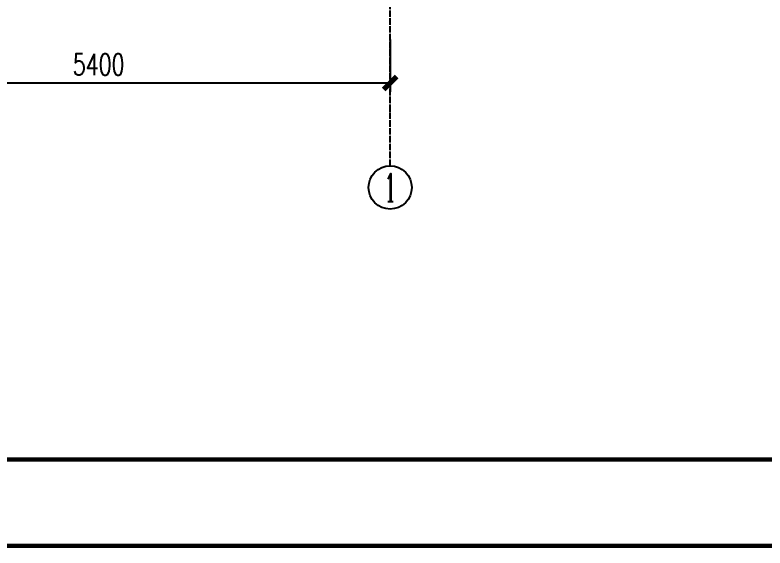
# Model space of a CAD drawing. Extents: x -202236 to 1002404, y -663931 to 1550022.
# Drawn here: x -117708 to -110763, y -357464 to -352528 of the extents above; entities that cross this region are included whole.
import ezdxf
from ezdxf.enums import TextEntityAlignment as Align

# ---------------------------------------------------------------- set-up
doc = ezdxf.new("R2010")
doc.units = 0
doc.linetypes.add('DOTE', pattern=[2.4200000000000004, 2, -0.2, 0.02, -0.2])
for name, color, linetype in [('0-cxFrame', 155, 'Continuous'), ('A-AXIS-D', 1, 'Continuous'), ('A-AXIS-DOTE', 14, 'DOTE'), ('DIM', 173, 'Continuous'), ('PUB_TEXT', 7, 'Continuous')]:
    doc.layers.add(name, color=color, linetype=linetype)
doc.layers.add('0-cxText', color=131, linetype='Continuous', lineweight=25)
doc.styles.add('_TCH_AXIS', font='COMPLEX', dxfattribs={"bigfont": 'GBCBIG'})
doc.styles.add('cx_tuming', font='simhei.ttf')
doc.styles.add('cx_tuqian1', font='')
doc.styles.add('DHTEXT-1', font='ROMANS.shx', dxfattribs={"width": 0.7, "bigfont": 'CHINESE.shx'})
doc.styles.add('黑体', font='simhei.ttf', dxfattribs={"height": 12})
doc.styles.get('cx_tuqian1').set_extended_font_data('SimSun')
doc.dimstyles.new('ZN80', dxfattribs={"dimscale": 80, "dimtxt": 2.5, "dimasz": 1.5, "dimexe": 1, "dimexo": 2, "dimgap": 0.9, "dimtad": 1, "dimdec": 0, "dimdsep": 46, "dimtxsty": 'DHTEXT-1', "dimblk": 'ARCHTICK', "dimcen": 2.5, "dimclrd": 173, "dimclre": 173, "dimclrt": 7, "dimazin": 2, "dimtfac": 0.4, "dimtdec": 0, "dimtix": 1, "dimtmove": 2, "dimatfit": 3, "dimfxl": 0, "dimtolj": 1, "dimtzin": 0, "dimarcsym": 0})

# ---------------------------------------------------------------- blocks, each defined once
blk = doc.blocks.new('TK22.A2 L(Dragon)')
at = {"layer": '0-cxFrame', "color": 7, "const_width": 0.5}
blk.add_lwpolyline([(0, 0), (-594, 0), (-594, 420), (0, 420)], close=True, dxfattribs=at)
at = {"layer": '0-cxFrame', "const_width": 0.5}
blk.add_lwpolyline([(-80, 10), (-574, 10), (-574, 410), (-80, 410)], close=True, dxfattribs=at)
at = {"style": '黑体', "flags": 4}
blk.add_attdef('图幅', text='', height=3.3, dxfattribs=at).set_placement((-40, 3), align=Align.RIGHT)
at = {"layer": '0-cxText', "flags": 4}
for tag, height, style, p in [('建设单位', 3.5, 'cx_tuming', (-45, 240)), ('项目名称', 3.5, 'cx_tuming', (-45, 210)), ('子项名称', 3.5, 'cx_tuming', (-45, 180)), ('工程编号', 3.3, 'cx_tuqian1', (-35, 165)), ('图名1', 3.5, 'cx_tuming', (-45, 87)), ('图名2', 3.5, 'cx_tuming', (-45, 79)), ('图名3', 3.5, 'cx_tuming', (-45, 71)), ('出图日期', 3.3, 'cx_tuqian1', (-39, 60)), ('专业', 3.3, 'cx_tuqian1', (-55, 52)), ('版次', 3.3, 'cx_tuqian1', (-20, 44)), ('图号', 3.3, 'cx_tuqian1', (-55, 44))]:
    blk.add_attdef(tag, text='', height=height, dxfattribs=dict(at, style=style)).set_placement(p, align=Align.MIDDLE)
at = {"layer": 'Defpoints', "color": 6, "flags": 4}
for tag, height, style, p in [('tufu', 3.3, '黑体', (-12, 12)), ('dwfname', 4, 'cx_tuqian1', (-80, 3))]:
    blk.add_attdef(tag, text='', height=height, dxfattribs=dict(at, style=style)).set_placement(p, align=Align.RIGHT)
blk = doc.blocks.new('_ArchTick')
at = {"color": 0, "linetype": 'ByBlock', "const_width": 0.4}
blk.add_lwpolyline([(-0.5, -0.5), (0.5, 0.5)], dxfattribs=at)
blk = doc.blocks.new('*D425')
at = {"layer": 'Defpoints', "color": 0, "ltscale": 800, "transparency": 16777216}
for p in [(-119633.1884758729, -352595.8759547709), (-114233.1884682435, -352595.8759547709), (-119633.1884758729, -353158.2996284356)]:
    blk.add_point(p, dxfattribs=at)
at = {"layer": 'DIM', "color": 173, "linetype": 'ByBlock', "lineweight": -2, "ltscale": 800, "transparency": 16777216}
for p, q in [((-119633.1884758729, -352755.8759547709), (-119633.1884758729, -353238.2996284356)), ((-114233.1884682435, -352755.8759547709), (-114233.1884682435, -353238.2996284356)), ((-114233.1884682435, -353158.2996284356), (-119633.1884758729, -353158.2996284356))]:
    blk.add_line(p, q, dxfattribs=at)
at = {"layer": 'DIM', "color": 173, "lineweight": -2, "ltscale": 800, "transparency": 16777216, "xscale": 120, "yscale": 120, "zscale": 120, "rotation": 180}
blk.add_blockref('_ArchTick', (-119633.1884758729, -353158.2996284356), dxfattribs=at)
at = {"layer": 'DIM', "color": 173, "lineweight": -2, "ltscale": 800, "transparency": 16777216, "xscale": 120, "yscale": 120, "zscale": 120}
blk.add_blockref('_ArchTick', (-114233.1884682435, -353158.2996284356), dxfattribs=at)
at = {"layer": 'DIM', "color": 7, "ltscale": 800, "transparency": 16777216, "insert": (-116933.1884720582, -352986.2996284356), "char_height": 200, "attachment_point": 5, "style": 'DHTEXT-1'}
blk.add_mtext('\\A1;5400', dxfattribs=at)

msp = doc.modelspace()

# ---------------------------------------------------------------- linework, layer by layer
at = {"layer": 'A-AXIS-D'}
msp.add_circle((-114233.7882683533, -354125.2298515404), 200, dxfattribs=at)
at = {"layer": 'A-AXIS-DOTE', "ltscale": 30}
msp.add_line((-114233.1884682435, -353925.2307508552), (-114233.1884682435, -346908.2292206848), dxfattribs=at)

# ---------------------------------------------------------------- block references
at = {"layer": '0-cxFrame', "xscale": 80, "yscale": 80, "zscale": 80}
msp.add_blockref('TK22.A2 L(Dragon)', (-85269.39898722185, -357444.0670604352), dxfattribs=at)

# ---------------------------------------------------------------- texts
at = {"layer": 'PUB_TEXT', "style": '_TCH_AXIS'}
msp.add_text('1', height=257.3606084050562, dxfattribs=at).set_placement((-114288.9369701543, -354253.9101557428), (-114178.6395665524, -354253.9101557428), align=Align.FIT)

# ---------------------------------------------------------------- dimensions: what is measured, and where the dimension line sits
at = {"layer": 'DIM', "ltscale": 800}
dim = msp.add_linear_dim(base=(-119633.1884758729, -353158.2996284356), p1=(-114233.1884682435, -352595.8759547709), p2=(-119633.1884758729, -352595.8759547709), dimstyle='ZN80', dxfattribs=at)
dim.commit()
dim.dimension.update_dxf_attribs({"geometry": '*D425', "text_midpoint": (-116933.1884720582, -352986.2996284356)})

doc.saveas('drawing.dxf')
